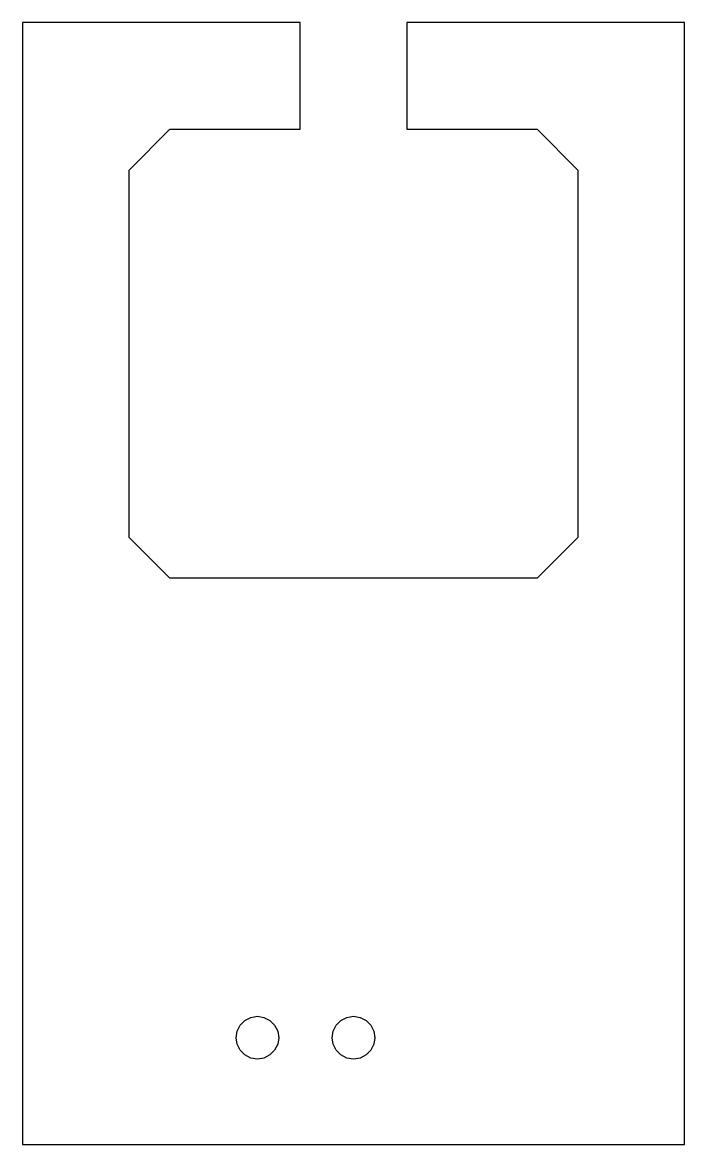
# Model space of a CAD drawing. Header units: metres. Extents: x -31 to 31, y -74 to 31.
import ezdxf

# ---------------------------------------------------------------- set-up
doc = ezdxf.new("R2010")
doc.units = ezdxf.units.M

msp = doc.modelspace()

# ---------------------------------------------------------------- linework, layer by layer
for p, q in [((-5, 31), (-31, 31)), ((-31, 31), (-31, -74)), ((-5, 21), (-5, 31)), ((31, 31), (5, 31)), ((5, 31), (5, 21)), ((31, -74), (31, 31)), ((-21, 17.1838), (-17.1838, 21)), ((-17.1838, 21), (-5, 21)), ((5, 21), (17.1838, 21)), ((17.1838, 21), (21, 17.1838)), ((-21, -17.1838), (-21, 17.1838)), ((21, 17.1838), (21, -17.1838)), ((-17.1838, -21), (-21, -17.1838)), ((21, -17.1838), (17.1838, -21)), ((17.1838, -21), (-17.1838, -21)), ((-10.9021, -63.382), (-10.618, -62.8244)), ((-10.618, -62.8244), (-10.1756, -62.382)), ((-10.1756, -62.382), (-9.61803, -62.0979)), ((-9.61803, -62.0979), (-9, -62)), ((-9, -62), (-8.38196, -62.0979)), ((-8.38196, -62.0979), (-7.82442, -62.382)), ((-7.82442, -62.382), (-7.38196, -62.8244)), ((-7.38196, -62.8244), (-7.09789, -63.382)), ((-1.9021, -63.382), (-1.61803, -62.8244)), ((-1.61803, -62.8244), (-1.17557, -62.382)), ((-1.17557, -62.382), (-0.618011, -62.0979)), ((-0.618011, -62.0979), (0, -62)), ((0, -62), (0.618027, -62.0979)), ((0.618027, -62.0979), (1.17557, -62.382)), ((1.17557, -62.382), (1.61803, -62.8244)), ((1.61803, -62.8244), (1.9021, -63.382)), ((-11, -64), (-10.9021, -63.382)), ((-10.9021, -64.618), (-11, -64)), ((-7.09789, -63.382), (-7, -64)), ((-7, -64), (-7.09789, -64.618)), ((-2, -64), (-1.9021, -63.382)), ((-1.9021, -64.618), (-2, -64)), ((1.9021, -63.382), (2, -64)), ((2, -64), (1.9021, -64.618)), ((-10.618, -65.1756), (-10.9021, -64.618)), ((-7.09789, -64.618), (-7.38196, -65.1756)), ((-1.61803, -65.1756), (-1.9021, -64.618)), ((1.9021, -64.618), (1.61803, -65.1756)), ((-10.1756, -65.618), (-10.618, -65.1756)), ((-9.61803, -65.9021), (-10.1756, -65.618)), ((-9, -66), (-9.61803, -65.9021)), ((-8.38196, -65.9021), (-9, -66)), ((-7.82442, -65.618), (-8.38196, -65.9021)), ((-7.38196, -65.1756), (-7.82442, -65.618)), ((-1.17557, -65.618), (-1.61803, -65.1756)), ((-0.618027, -65.9021), (-1.17557, -65.618)), ((0, -66), (-0.618027, -65.9021)), ((0.618011, -65.9021), (0, -66)), ((1.17557, -65.618), (0.618011, -65.9021)), ((1.61803, -65.1756), (1.17557, -65.618)), ((-31, -74), (31, -74))]:
    msp.add_line(p, q)

doc.saveas('drawing.dxf')
